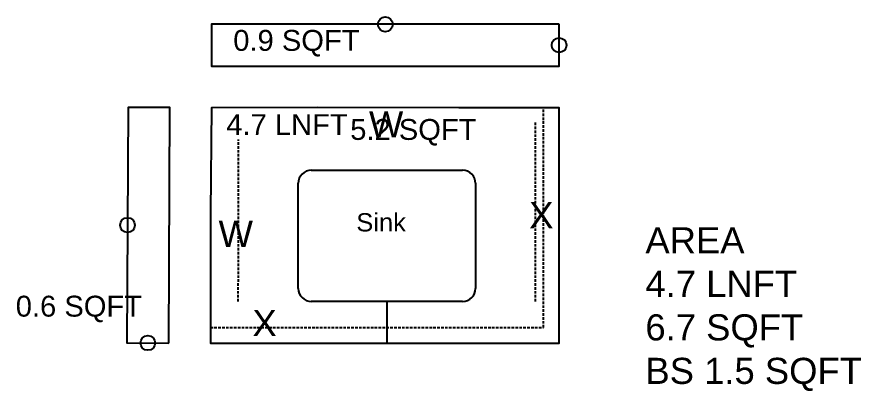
# Model space of a CAD drawing. Extents: x -347 to 953, y -714 to 758.
# Drawn here: x 833.8 to 914.7, y -402.8 to -367 of the extents above; entities that cross this region are included whole.
import ezdxf
from ezdxf.enums import TextEntityAlignment as Align

# ---------------------------------------------------------------- set-up
doc = ezdxf.new("R2010")
doc.units = 0
doc.header["$MEASUREMENT"] = 0
doc.linetypes.add('DASHED', pattern=[0.75, 0.5, -0.25])
doc.layers.get('0').update_dxf_attribs({"linetype": 'CONTINUOUS'})
for name, color, linetype in [('_CURVE', 7, 'CONTINUOUS'), ('BACK_SPLASH', 211, 'CONTINUOUS'), ('BLUE_BLUE', 5, 'CONTINUOUS'), ('GREEN_TEXT', 90, 'CONTINUOUS'), ('ORANGE_CABS', 30, 'DASHED'), ('RED_WALL', 1, 'CONTINUOUS')]:
    doc.layers.add(name, color=color, linetype=linetype)
doc.styles.add('Model Text', font='arial.ttf', dxfattribs={"height": 2})
doc.styles.get("Standard").update_dxf_attribs({"font": 'arial.ttf'})

msp = doc.modelspace()

# ---------------------------------------------------------------- linework, layer by layer
at = {"color": 3, "linetype": 'Continuous'}
for centre in [(869.079825, -367.709569), (885.747768, -369.710177), (844.359987, -386.943982), (846.308351, -398.224796)]:
    msp.add_circle(centre, 0.707983, dxfattribs=at)
at = {"layer": '_CURVE', "color": 4, "linetype": 'Continuous'}
for p, q in [((861.986877, -381.689771), (876.486877, -381.689771)), ((860.736877, -393.002271), (860.736877, -382.939771)), ((877.736877, -382.939771), (877.736877, -393.002271)), ((876.486877, -394.252271), (861.986877, -394.252271))]:
    msp.add_line(p, q, dxfattribs=at)
for centre, start, end in [((861.986877, -382.939771), 90, 180), ((876.486877, -382.939771), 0, 90), ((861.986877, -393.002271), 180, 270), ((876.486877, -393.002271), 270, 0)]:
    msp.add_arc(centre, 1.25, start, end, dxfattribs=at)
at = {"layer": 'BACK_SPLASH', "color": 211}
for points in [[(885.747841, -367.710177), (852.411809, -367.70896), (852.411663, -371.70896), (885.747695, -371.710177)], [(848.30833, -398.233954), (848.41156, -375.690643), (844.411602, -375.672327), (844.308372, -398.215638)]]:
    msp.add_lwpolyline(points, close=True, dxfattribs=at)
at = {"layer": 'BLUE_BLUE', "color": 5}
msp.add_lwpolyline([(862.598725, -375.68863), (852.411517, -375.70896), (852.316868, -385.735282), (852.308289, -398.252271), (885.747549, -398.252271), (885.747549, -375.710177), (876.123316, -375.724131)], close=True, dxfattribs=at)
at = {"layer": 'ORANGE_CABS', "color": 30, "linetype": 'DASHED', "ltscale": 0.5}
for p, q in [((884.247549, -396.752271), (884.247549, -375.712351)), ((883.488356, -394.252271), (883.488356, -377.027628)), ((854.985399, -394.252271), (855.00436, -378.747082)), ((852.309317, -396.752271), (884.247549, -396.752271))]:
    msp.add_line(p, q, dxfattribs=at)
at = {"layer": 'RED_WALL', "color": 1}
msp.add_line((869.236877, -394.252271), (869.236877, -398.252271), dxfattribs=at)

# ---------------------------------------------------------------- texts
at = {"linetype": 'Continuous', "char_height": 2, "attachment_point": 5, "style": 'Model Text'}
for s, insert in [('0.9 SQFT', (860.555165, -369.52539)), ('4.7 LNFT', (859.65594, -377.316525)), ('5.2 SQFT', (871.770661, -378.05451)), ('0.6 SQFT', (839.698514, -394.979807))]:
    msp.add_mtext(s, dxfattribs=dict(at, insert=insert))
at = {"linetype": 'Continuous', "insert": (894.020804, -387.148522), "char_height": 2.5, "attachment_point": 1, "style": 'Model Text'}
msp.add_mtext_dynamic_manual_height_columns('{\\C3;AREA\\P}4.7 LNFT\\P6.7 SQFT{\\C3;\\P\\C6;BS 1.5 SQFT}', width=29.66556514, gutter_width=10, heights=[0], dxfattribs=at)
at = {"layer": 'GREEN_TEXT', "color": 90}
for s, height, p in [('W', 2.5, (867.511477, -376.03397)), ('X', 2.5, (882.876724, -384.739483)), ('Sink', 1.75, (866.300361, -385.798253)), ('W', 2.5, (853.093178, -386.525798)), ('X', 2.5, (856.339708, -395.073629))]:
    msp.add_text(s, height=height, dxfattribs=at).set_placement(p, align=Align.TOP_LEFT)

doc.saveas('drawing.dxf')
